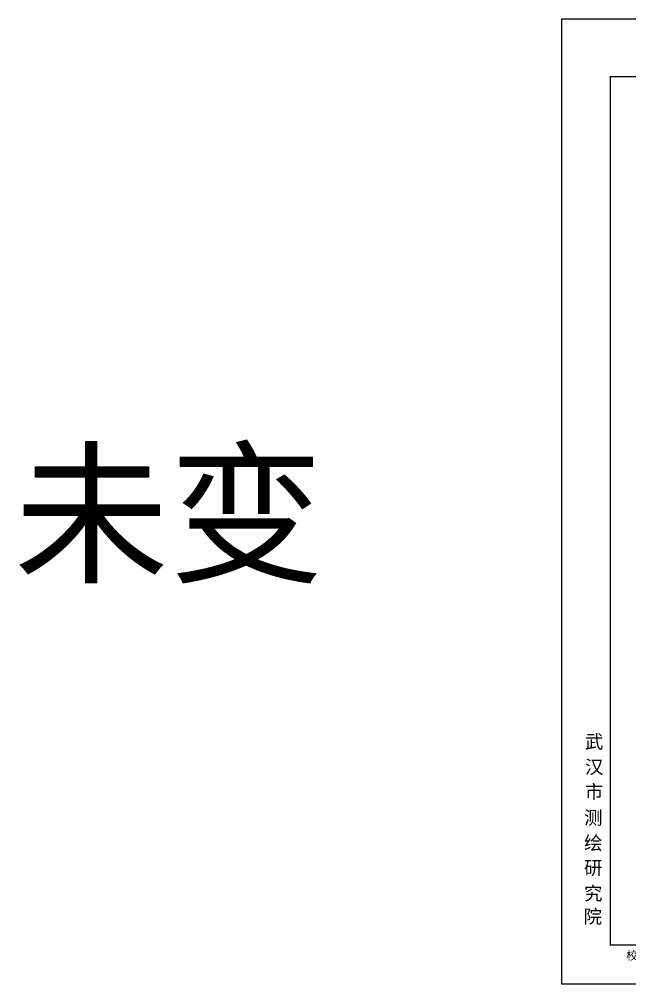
# Model space of a CAD drawing. Extents: x 512858 to 514372, y -232486 to -231710.
# Drawn here: x 513117.6 to 513171.4, y -232486.1 to -232401.1 of the extents above; entities that cross this region are included whole.
import ezdxf

# ---------------------------------------------------------------- set-up
doc = ezdxf.new("R2010")
doc.units = 0
doc.header["$LTSCALE"] = 1000
doc.layers.add('图廓', color=252, linetype='Continuous', lineweight=9)
doc.layers.add('打印图框', color=252, linetype='Continuous', plot=False)
doc.layers.add('楼层注记', color=7, linetype='Continuous')
doc.styles.add('dw', font='simhei.ttf')
doc.styles.add('STYLE1', font='stylu.ttf')
doc.styles.add('宋体', font='simsun.ttc', dxfattribs={"width": 0.7, "height": 10})

msp = doc.modelspace()

# ---------------------------------------------------------------- linework, layer by layer
at = {"layer": '图廓', "color": 0, "const_width": 0.119, "elevation": 0}
msp.add_lwpolyline([(513169.638, -232406.135), (513274.439, -232406.135), (513274.439, -232482.651), (513169.638, -232482.651)], close=True, dxfattribs=at)
at = {"layer": '打印图框', "color": 6, "ltscale": 0.5, "elevation": 0}
msp.add_lwpolyline([(513165.357, -232486.063), (513278.665, -232486.063), (513278.665, -232401.089), (513165.357, -232401.089)], close=True, dxfattribs=at)

# ---------------------------------------------------------------- texts
at = {"layer": '图廓', "color": 0, "linetype": 'Continuous', "style": 'STYLE1'}
for s, p in [('武', (513167.405, -232465.326)), ('汉', (513167.405, -232467.557)), ('市', (513167.405, -232469.747)), ('测', (513167.331, -232472.03)), ('绘', (513167.331, -232474.261)), ('研', (513167.331, -232476.451)), ('究', (513167.331, -232478.703)), ('院', (513167.294, -232480.74))]:
    msp.add_text(s, height=1.191, dxfattribs=at).set_placement(p)
at = {"layer": '图廓', "color": 0, "style": '宋体'}
msp.add_text(' 校核者:艾 虎      检查者:赵 科', height=0.74432, dxfattribs=at).set_placement((513170.548, -232483.955))
at = {"layer": '楼层注记', "style": 'dw'}
msp.add_text('未变', height=10, dxfattribs=at).set_placement((513117.122, -232449.685))

doc.saveas('drawing.dxf')
